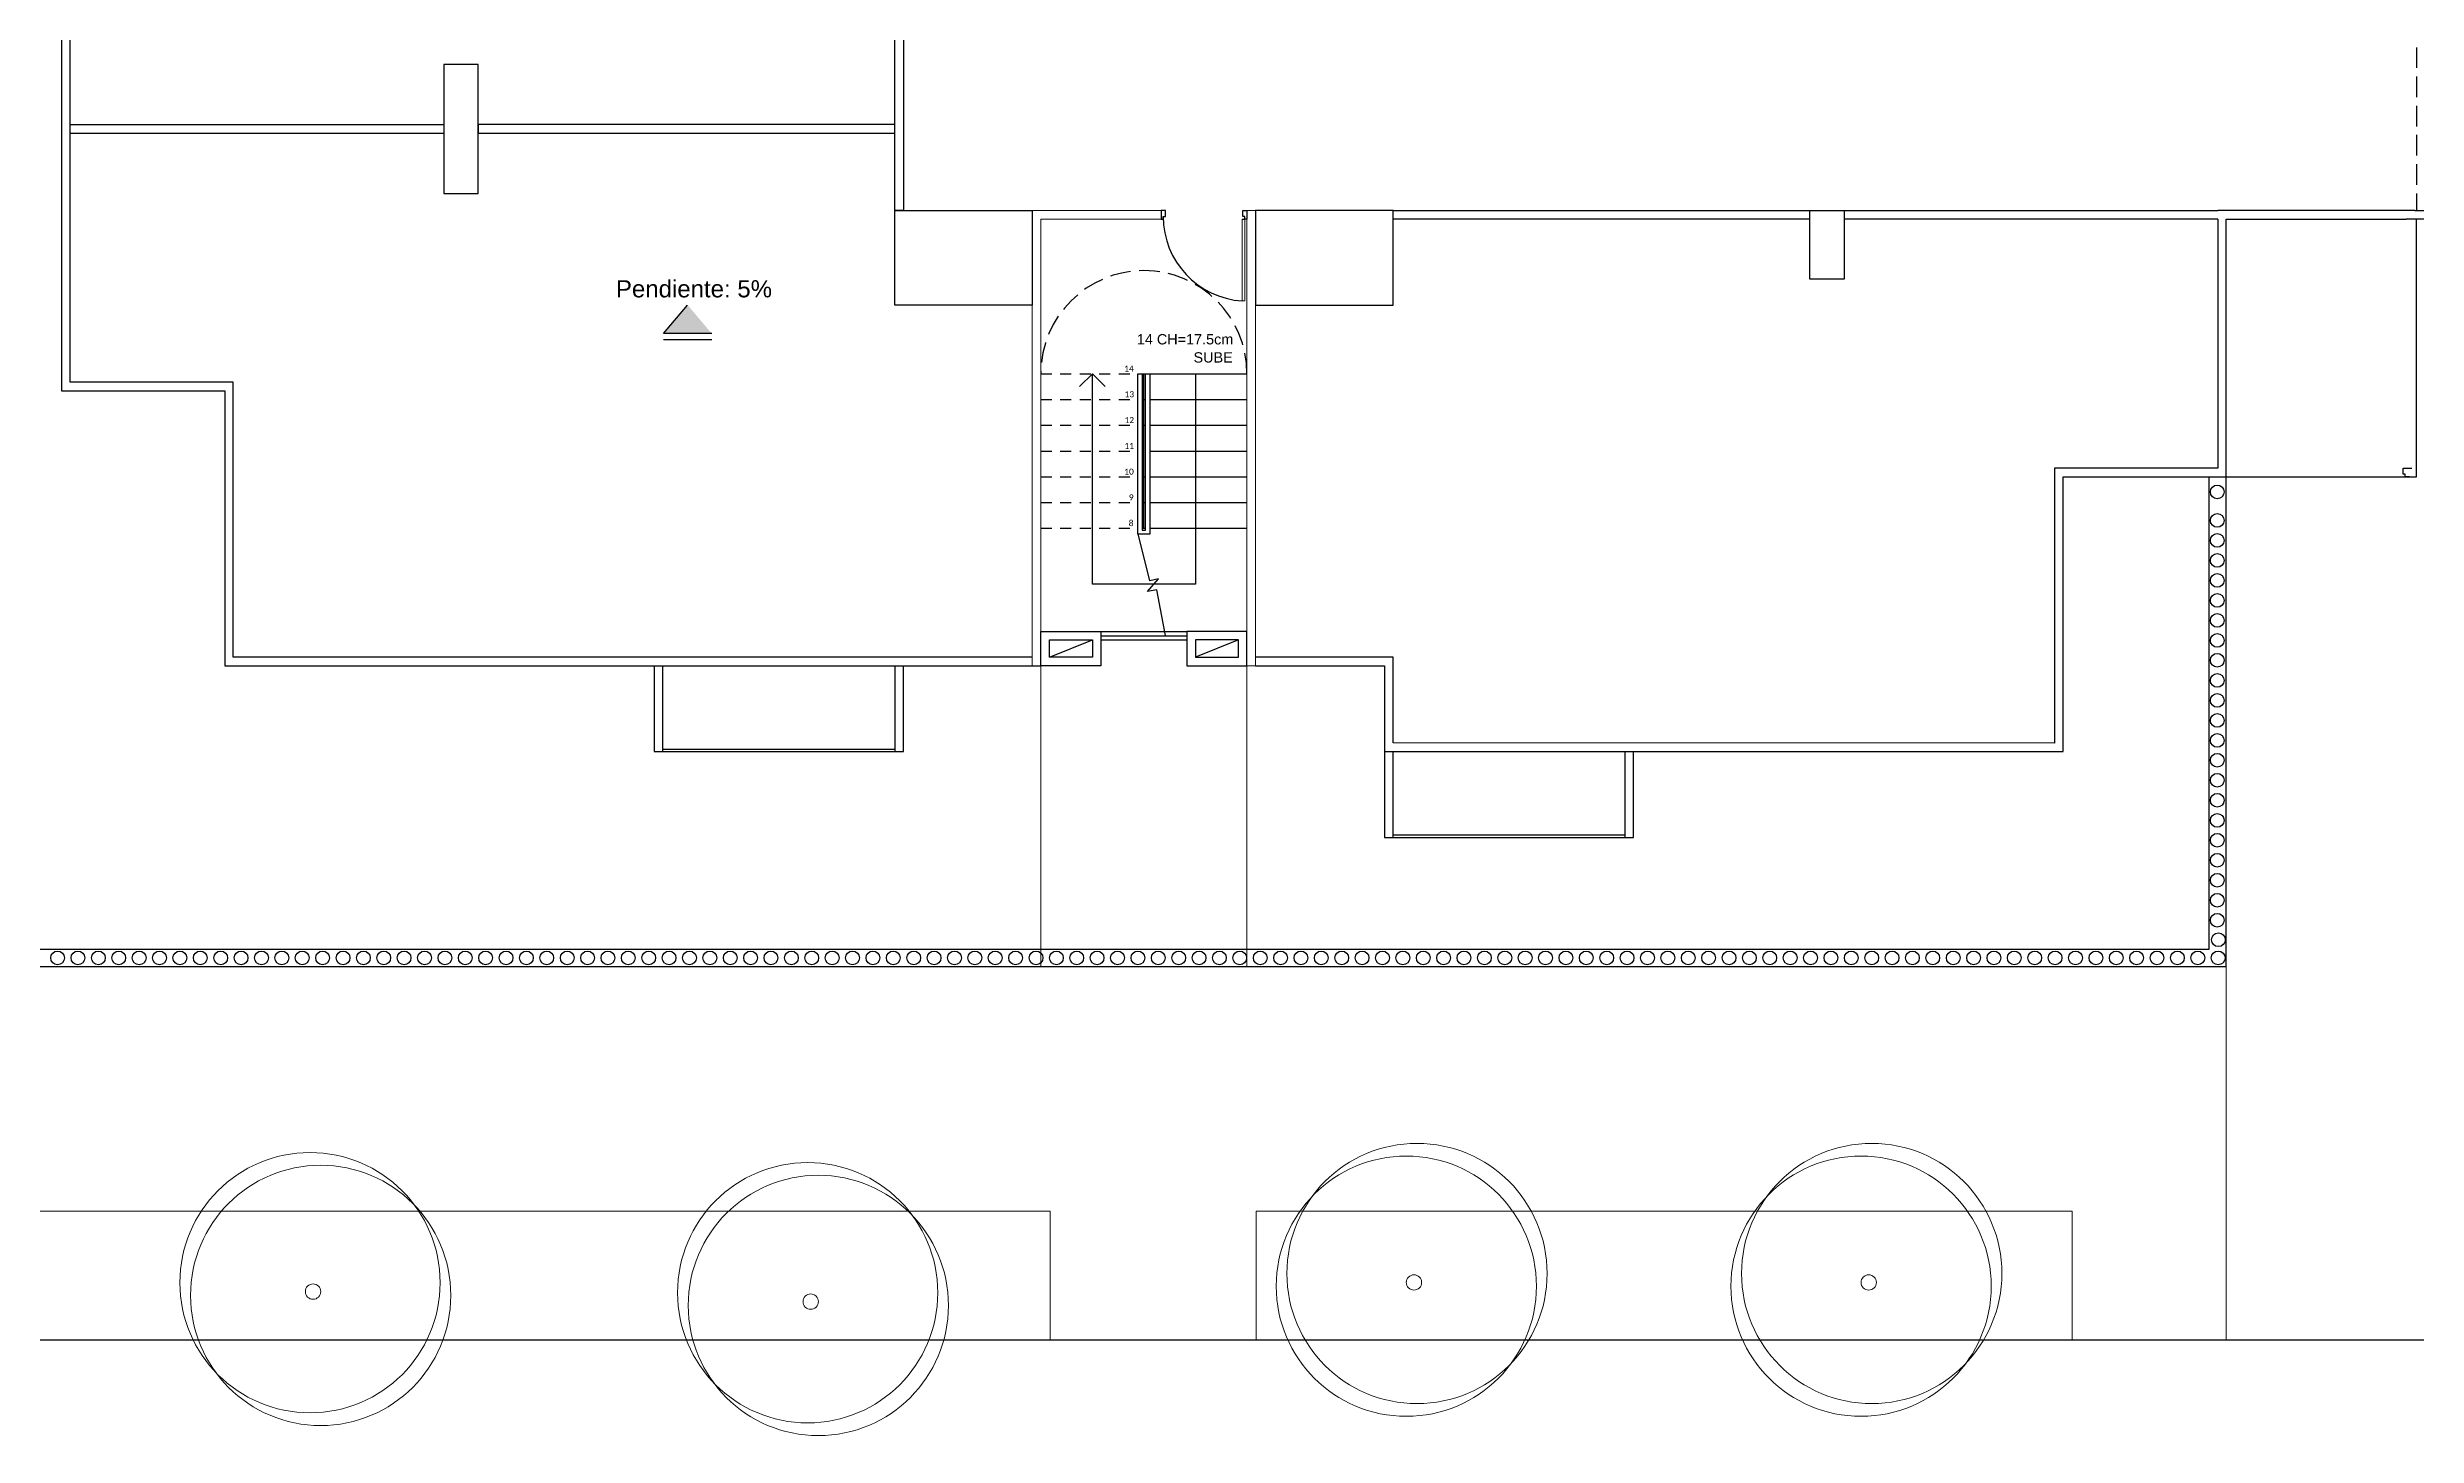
# Model space of a CAD drawing. Header units: metres. Extents: x 0 to 570, y -16 to 122.
# Drawn here: x 482.98 to 510.56, y 4.93 to 21.09 of the extents above; entities that cross this region are included whole.
import ezdxf

# ---------------------------------------------------------------- set-up
doc = ezdxf.new("R2010")
doc.units = ezdxf.units.M
for name, pattern in [('ACAD_ISO02W100', [15, 12, -3]), ('ACAD_ISO04W100', [30, 24, -3, 0, -3]), ('DASHED2', [9.525, 6.35, -3.175])]:
    doc.linetypes.add(name, pattern=pattern)
for name, color, linetype, lineweight in [('ARQ- ARBOLES', 85, 'Continuous', 13), ('ARQ-MUROS', 255, 'Continuous', 9), ('ARQ-ZONAS VERDES', 82, 'Continuous', 13), ('ejes estructurales', 252, 'ACAD_ISO04W100', 18), ('SEGUNDO PLANO', 252, 'Continuous', 9)]:
    doc.layers.add(name, color=color, linetype=linetype, lineweight=lineweight)
for name, color, linetype in [('ARQ-MOBILIARIO URBANO', 252, 'Continuous'), ('ARQ-MUROS BAJOS', 252, 'Continuous'), ('ARQ-MUROS MAMPOSTERIA', 7, 'Continuous'), ('ARQ-PROYECCIONES', 252, 'ACAD_ISO02W100'), ('ARQ-PUERTAS', 252, 'Continuous'), ('ARQ-SUELO', 252, 'Continuous'), ('ARQ-TECHOS', 252, 'Continuous'), ('ARQ-TEXTO', 7, 'Continuous')]:
    doc.layers.add(name, color=color, linetype=linetype)
doc.styles.get("Standard").update_dxf_attribs({"font": 'arial.ttf'})

# ---------------------------------------------------------------- blocks, each defined once
blk = doc.blocks.new('ARBOL')
at = {"layer": 'ARQ- ARBOLES'}
for centre, radius in [((128.732, 225.111), 1.515), ((128.856, 224.963), 1.515), ((128.821, 225.067), 0.0892)]:
    blk.add_circle(centre, radius, dxfattribs=at)
blk = doc.blocks.new('reja')
at = {"layer": 'ARQ-MOBILIARIO URBANO'}
for points in [[(50.146, 285.041), (50.146, 192.741), (83.538, 192.741), (83.538, 198.441)], [(50.346, 284.841), (50.346, 192.941), (83.338, 192.941), (83.338, 198.441)], [(85.671, 198.442), (85.621, 198.442), (85.621, 198.472), (85.596, 198.472), (85.596, 198.542), (85.696, 198.542)]]:
    blk.add_lwpolyline(points, dxfattribs=at)
for centre in [(83.432, 198.266), (83.432, 197.934), (83.432, 197.701), (83.432, 197.469), (83.432, 197.236), (83.432, 197.003), (83.432, 196.77), (83.432, 196.537), (83.432, 196.305), (83.432, 196.072), (83.432, 195.839), (83.432, 195.606), (83.432, 195.373), (83.432, 195.141), (83.432, 194.908), (83.432, 194.675), (83.432, 194.442), (83.432, 194.21), (83.432, 193.977), (83.432, 193.744), (83.432, 193.511), (83.432, 193.278), (83.445, 193.052), (58.293, 192.84), (58.53, 192.84), (58.767, 192.84), (59.005, 192.84), (59.242, 192.84), (59.479, 192.84), (59.716, 192.84), (59.954, 192.84), (60.191, 192.84), (60.428, 192.84), (60.666, 192.84), (60.903, 192.84), (61.14, 192.84), (61.377, 192.84), (61.615, 192.84), (61.852, 192.84), (62.089, 192.84), (62.326, 192.84), (62.564, 192.84), (62.801, 192.84), (63.038, 192.84), (63.275, 192.84), (63.513, 192.84), (63.75, 192.84), (63.987, 192.84), (64.225, 192.84), (64.462, 192.84), (64.699, 192.84), (64.936, 192.84), (65.174, 192.84), (65.411, 192.84), (65.648, 192.84), (65.885, 192.84), (66.123, 192.84), (66.36, 192.84), (66.597, 192.84), (66.834, 192.84), (67.072, 192.84), (67.309, 192.84), (67.546, 192.84), (67.784, 192.84), (68.021, 192.84), (68.258, 192.84), (68.495, 192.84), (68.733, 192.84), (68.97, 192.84), (69.207, 192.84), (69.444, 192.84), (69.682, 192.84), (69.919, 192.84), (70.156, 192.84), (70.393, 192.84), (70.631, 192.84), (70.868, 192.84), (71.105, 192.84), (71.343, 192.84), (71.58, 192.84), (71.817, 192.84), (72.054, 192.84), (72.292, 192.84), (72.529, 192.84), (72.766, 192.84), (73.003, 192.84), (73.241, 192.84), (73.478, 192.84), (73.715, 192.84), (73.952, 192.84), (74.19, 192.84), (74.427, 192.84), (74.664, 192.84), (74.902, 192.84), (75.139, 192.84), (75.376, 192.84), (75.613, 192.84), (75.851, 192.84), (76.088, 192.84), (76.325, 192.84), (76.562, 192.84), (76.8, 192.84), (77.037, 192.84), (77.274, 192.84), (77.511, 192.84), (77.749, 192.84), (77.986, 192.84), (78.223, 192.84), (78.461, 192.84), (78.698, 192.84), (78.935, 192.84), (79.172, 192.84), (79.41, 192.84), (79.647, 192.84), (79.884, 192.84), (80.121, 192.84), (80.359, 192.84), (80.596, 192.84), (80.833, 192.84), (81.07, 192.84), (81.308, 192.84), (81.545, 192.84), (81.782, 192.84), (82.02, 192.84), (82.257, 192.84), (82.494, 192.84), (82.731, 192.84), (82.969, 192.84), (83.206, 192.84), (83.443, 192.84)]:
    blk.add_circle(centre, 0.08, dxfattribs=at)
at = {"layer": 'ejes estructurales'}
blk.add_lwpolyline([(83.338, 198.441), (83.538, 198.441)], dxfattribs=at)

msp = doc.modelspace()

# ---------------------------------------------------------------- hatches: boundary and pattern name
at = {"layer": 'ARQ-TEXTO'}
h = msp.add_hatch(color=256, dxfattribs=at)
h.dxf.hatch_style = 1
h.paths.add_polyline_path([(490.429, 18.09), (490.71, 17.758), (490.148, 17.758)])

# ---------------------------------------------------------------- linework, layer by layer
at = {"layer": 'ARQ-MUROS'}
for points in [[(494.541, 13.89), (494.441, 13.89), (494.441, 19.19), (495.941, 19.189), (495.941, 19.089), (494.541, 19.089), (494.541, 13.89)], [(496.941, 13.89), (497.041, 13.89), (497.041, 19.189), (496.941, 19.189), (496.941, 13.89)]]:
    msp.add_lwpolyline(points, dxfattribs=at)
at = {"layer": 'ARQ-MUROS BAJOS'}
msp.add_line((495.671, 17.29), (495.721, 17.29), dxfattribs=at)
for points in [[(494.441, 13.99), (485.141, 13.99), (485.141, 17.19), (483.241, 17.19), (483.241, 23.09), (485.141, 23.09), (485.141, 26.29), (494.141, 26.29), (494.141, 26.39), (485.041, 26.39), (485.041, 23.19), (483.141, 23.19), (483.141, 17.09)], [(492.841, 19.19), (492.841, 21.59), (492.941, 21.59), (492.941, 19.19), (492.841, 19.19)], [(497.041, 13.89), (498.541, 13.89), (498.541, 12.89), (506.441, 12.89), (506.44, 16.09), (508.341, 16.09), (508.341, 19.09), (510.436, 19.09)], [(508.241, 19.09), (508.241, 16.19), (506.341, 16.19), (506.341, 12.99), (498.641, 12.992), (498.641, 13.99), (497.041, 13.99)], [(498.641, 19.19), (503.491, 19.19)], [(503.491, 19.09), (498.641, 19.09), (498.641, 19.19)], [(503.891, 19.19), (508.241, 19.19)], [(508.241, 19.09), (503.891, 19.09)], [(510.536, 19.19), (510.536, 19.19), (508.241, 19.19), (508.241, 19.19)], [(516.791, 19.09), (510.436, 19.09)], [(510.536, 19.19), (522.041, 19.19), (522.041, 19.09), (517.191, 19.09)], [(495.761, 17.29), (495.761, 17.29), (495.811, 17.29), (495.811, 15.49), (495.811, 15.42), (495.741, 15.42), (495.671, 15.42), (495.671, 17.29)], [(495.721, 17.29), (495.721, 15.49), (495.721, 15.47), (495.741, 15.47), (495.761, 15.47), (495.761, 17.29)], [(483.141, 17.09), (485.041, 17.09), (485.041, 13.89), (494.541, 13.89)], [(495.241, 14.29), (496.241, 14.29)], [(495.241, 14.24), (496.241, 14.24)], [(490.041, 13.89), (490.041, 12.89), (490.141, 12.89), (490.141, 13.89)], [(492.841, 13.89), (492.841, 12.89), (492.941, 12.89), (492.941, 13.89)], [(490.141, 12.92), (492.841, 12.92)], [(490.141, 12.89), (492.841, 12.89)], [(498.541, 12.89), (498.541, 11.89), (498.641, 11.89), (498.641, 12.89)], [(501.341, 12.89), (501.341, 11.89), (501.441, 11.89), (501.441, 12.89)], [(498.641, 11.92), (501.341, 11.92)], [(498.641, 11.89), (501.341, 11.89)]]:
    msp.add_lwpolyline(points, dxfattribs=at)
at = {"layer": 'ARQ-MUROS MAMPOSTERIA'}
for points in [[(494.541, 14.19), (494.541, 14.29), (495.241, 14.29), (495.241, 14.19), (495.241, 13.89), (494.541, 13.89), (494.541, 14.19)], [(494.541, 14.19), (494.541, 14.19)], [(496.94, 14.19), (496.94, 14.29), (496.241, 14.29), (496.241, 14.19), (496.241, 13.89), (496.941, 13.89), (496.941, 14.19)]]:
    msp.add_lwpolyline(points, dxfattribs=at)
for points in [[(495.141, 14.19), (495.141, 13.99), (494.641, 13.99), (494.641, 14.19)], [(496.341, 14.19), (496.341, 13.99), (496.841, 13.99), (496.841, 14.19)]]:
    msp.add_lwpolyline(points, close=True, dxfattribs=at)
at = {"layer": 'ARQ-PROYECCIONES', "ltscale": 0.02}
msp.add_lwpolyline([(510.556, 21.09), (510.556, 19.19)], dxfattribs=at)
msp.add_arc((495.741, 17.29), 1.2, 0, 180, dxfattribs=at)
at = {"layer": 'ARQ-PUERTAS', "lineweight": 15}
for p, q in [((496.886, 18.137), (496.886, 19.089)), ((496.916, 18.137), (496.916, 19.089)), ((496.916, 18.137), (496.886, 18.137))]:
    msp.add_line(p, q, dxfattribs=at)
at = {"layer": 'ARQ-PUERTAS'}
for points in [[(495.941, 19.089), (495.966, 19.089), (495.966, 19.119), (495.991, 19.119), (495.991, 19.189), (495.941, 19.189), (495.941, 19.089)], [(496.886, 19.089), (496.916, 19.089)], [(496.941, 19.089), (496.916, 19.089), (496.916, 19.119), (496.891, 19.119), (496.891, 19.189), (496.941, 19.189), (496.941, 19.089)]]:
    msp.add_lwpolyline(points, dxfattribs=at)
msp.add_arc((496.95, 19.119), 0.984, 180, 266.2601, dxfattribs=at)
at = {"layer": 'ARQ-SUELO', "linetype": 'DASHED2', "ltscale": 0.02}
msp.add_line((494.541, 17.29), (495.671, 17.29), dxfattribs=at)
at = {"layer": 'ARQ-SUELO'}
msp.add_line((495.721, 17.29), (496.941, 17.29), dxfattribs=at)
for points in [[(495.741, 15.49), (495.741, 17.29)], [(495.721, 16.99), (495.761, 16.99)], [(495.811, 16.99), (496.941, 16.99)], [(495.721, 16.69), (495.761, 16.69)], [(495.811, 16.69), (496.941, 16.69)], [(495.811, 16.39), (496.941, 16.39)], [(495.721, 16.09), (495.761, 16.09)], [(495.811, 16.09), (496.941, 16.09)], [(495.721, 15.79), (495.761, 15.79)], [(495.811, 15.79), (496.941, 15.79)], [(495.721, 15.49), (495.761, 15.49)], [(495.811, 15.49), (496.941, 15.49)], [(495.241, 14.19), (496.241, 14.19)]]:
    msp.add_lwpolyline(points, dxfattribs=at)
at = {"layer": 'ARQ-SUELO', "linetype": 'DASHED2', "ltscale": 0.02}
for points in [[(494.541, 16.99), (495.671, 16.99)], [(494.541, 16.69), (495.671, 16.69)], [(494.541, 16.39), (495.671, 16.39)], [(494.541, 16.09), (495.671, 16.09)], [(494.541, 15.79), (495.671, 15.79)], [(494.541, 15.49), (495.671, 15.49)]]:
    msp.add_lwpolyline(points, dxfattribs=at)
at = {"layer": 'ARQ-SUELO'}
msp.add_lwpolyline([(568.493, 12.789), (568.493, 11.039, -0.414213), (563.493, 6.039), (468.703, 6.039, -0.414213), (463.703, 11.039), (463.703, 12.789)], format="xyb", dxfattribs=at)
at = {"layer": 'ARQ-TECHOS'}
for points in [[(487.591, 20.19), (487.591, 19.39), (487.991, 19.39), (487.991, 20.89), (487.591, 20.89), (487.591, 20.09)], [(483.241, 20.19), (487.591, 20.19)], [(487.991, 20.09), (492.841, 20.09), (492.841, 20.19), (487.991, 20.19), (487.991, 20.09)], [(483.241, 20.09), (487.591, 20.09)], [(492.841, 18.09), (492.841, 19.19), (494.441, 19.19), (494.441, 18.09), (492.841, 18.09)], [(497.041, 18.09), (498.641, 18.09), (498.641, 19.19), (497.041, 19.189), (497.041, 18.09), (497.041, 18.09)], [(503.491, 18.39), (503.491, 19.19), (503.891, 19.19), (503.891, 18.39), (503.491, 18.39)], [(508.341, 16.09), (510.556, 16.09), (510.556, 19.09)], [(495.241, 14.19), (496.241, 14.19)]]:
    msp.add_lwpolyline(points, dxfattribs=at)
at = {"layer": 'ARQ-TEXTO'}
for points in [[(490.71, 17.758), (490.148, 17.758), (490.429, 18.09)], [(490.71, 17.686), (490.148, 17.686)], [(495.291, 17.14), (495.141, 17.29), (494.991, 17.14)], [(496.341, 17.29), (496.341, 14.84), (495.141, 14.84), (495.141, 17.29)], [(495.992, 14.242), (495.893, 14.772), (495.782, 14.753), (495.911, 14.9), (495.81, 14.877), (495.671, 15.442)], [(494.641, 13.99), (495.141, 14.19)], [(496.841, 14.19), (496.341, 13.99)]]:
    msp.add_lwpolyline(points, dxfattribs=at)
at = {"layer": 'ARQ-ZONAS VERDES'}
for points in [[(474.948, 10.389), (494.541, 10.389), (494.541, 13.89), (492.941, 13.89), (492.941, 12.89), (490.041, 12.89), (490.041, 13.89), (485.041, 13.89), (485.041, 17.089), (483.141, 17.09), (483.141, 23.19), (485.041, 23.19), (485.041, 26.39), (490.041, 26.39), (490.041, 27.39), (492.941, 27.39), (492.941, 31.039), (474.948, 31.039), (474.948, 10.389)], [(496.941, 13.89), (496.941, 10.389), (508.341, 10.389), (508.341, 16.09), (506.441, 16.09)], [(478.098, 6.039), (478.098, 7.539), (494.648, 7.539), (494.648, 6.039), (483.248, 6.039)], [(497.048, 6.039), (497.048, 7.539), (506.548, 7.539), (506.548, 6.039), (497.048, 6.039)]]:
    msp.add_lwpolyline(points, dxfattribs=at)
at = {"layer": 'SEGUNDO PLANO'}
msp.add_line((508.341, 10.389), (508.341, 6.039), dxfattribs=at)

# ---------------------------------------------------------------- block references
at = {"layer": 'ARQ-MUROS MAMPOSTERIA'}
msp.add_blockref('reja', (424.803, -182.352), dxfattribs=at)
at = {"layer": 'ARQ-ZONAS VERDES', "xscale": -1, "rotation": 180}
for p in [(370.064, 231.777), (375.357, 231.777)]:
    msp.add_blockref('ARBOL', p, dxfattribs=at)
at = {"layer": 'ARQ-ZONAS VERDES', "rotation": 180}
for p in [(614.89, 231.67), (620.683, 231.553)]:
    msp.add_blockref('ARBOL', p, dxfattribs=at)

# ---------------------------------------------------------------- texts
at = {"layer": 'ARQ-TEXTO'}
for s, p in [('14 CH=17.5cm', (495.659, 17.631)), ('SUBE', (496.319, 17.42))]:
    msp.add_text(s, height=0.12, dxfattribs=at).set_placement(p)
for s, width, heights, insert, char_height, attachment_point in [('\\PPendiente: 5%{\\H1.81572x; }', 2.32587, [0], (491.412, 18.176), 0.2, 9), ('\\pi-0.02795;{\\fCalibri Light|b0|i0|c0|p34;14}', 0.07, [0.033], (495.54, 17.315), 0.07, 7), ('\\pi-0.02385;{\\fCalibri Light|b0|i0|c0|p34;13}', 0.07, [0], (495.54, 17.015), 0.07, 7), ('\\pi-0.02455;{\\fCalibri Light|b0|i0|c0|p34;12}', 0.07, [0], (495.54, 16.715), 0.07, 7), ('\\pi-0.02515;{\\fCalibri Light|b0|i0|c0|p34;11}', 0.07, [0], (495.54, 16.415), 0.07, 7), ('\\pi-0.02735;{\\fCalibri Light|b0|i0|c0|p34;10}', 0.07, [0], (495.54, 16.115), 0.07, 7), ('\\pi0.02536;{\\fCalibri Light|b0|i0|c0|p34;9}', 0.07, [0], (495.54, 15.815), 0.07, 7), ('\\pi0.02428;{\\fCalibri Light|b0|i0|c0|p34;8}', 0.07, [0], (495.54, 15.515), 0.07, 7)]:
    msp.add_mtext_dynamic_manual_height_columns(s, width=width, gutter_width=12.5, heights=heights, dxfattribs=dict(at, insert=insert, char_height=char_height, attachment_point=attachment_point))

doc.saveas('drawing.dxf')
